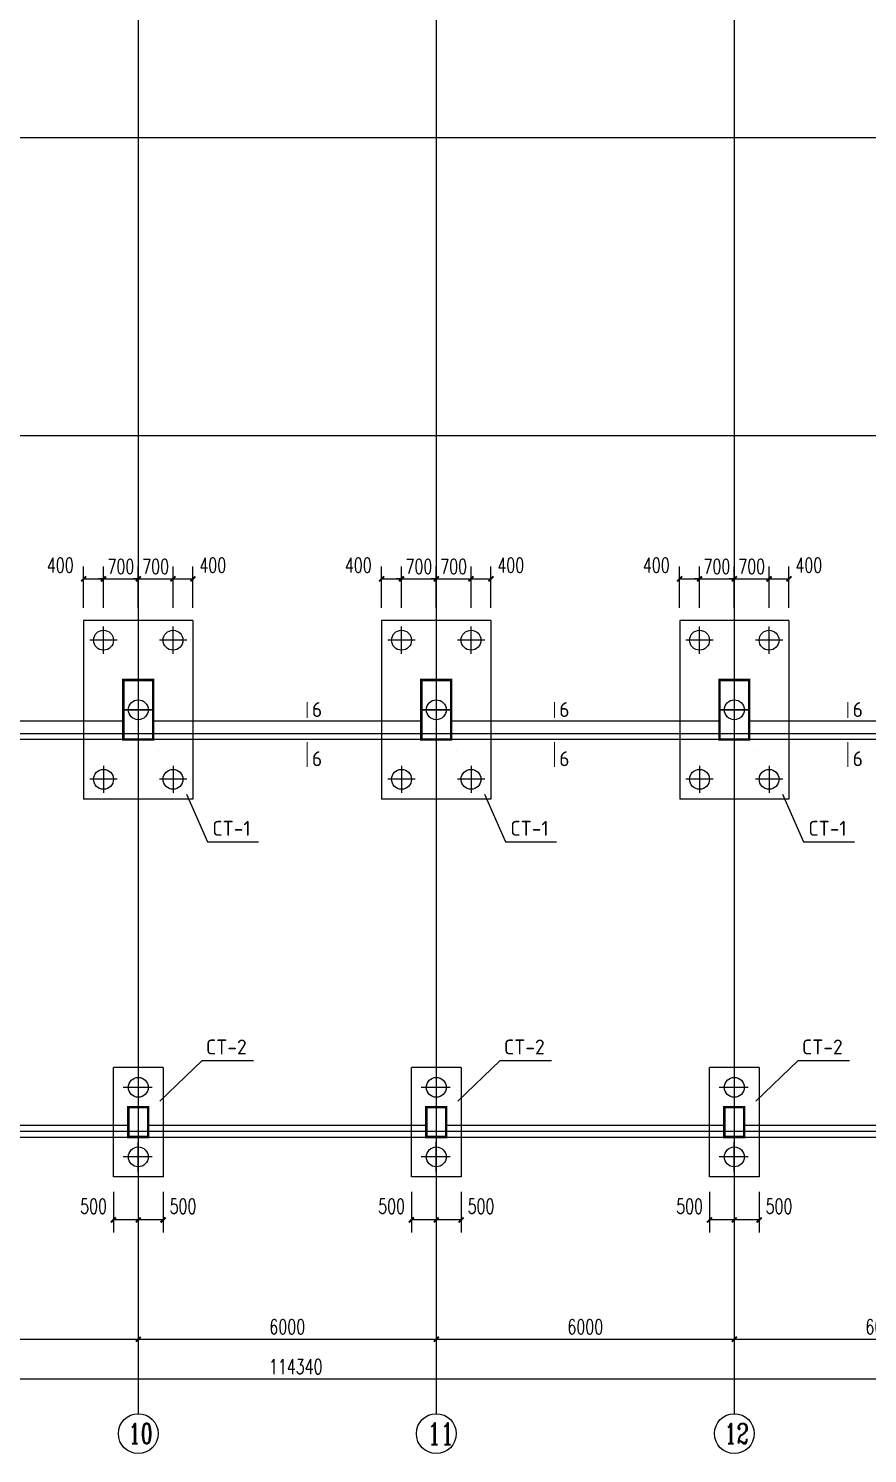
# Model space of a CAD drawing. Extents: x -73672 to 366960, y -527333 to 140666.
# Drawn here: x 243564 to 260456, y -4262 to 24421 of the extents above; entities that cross this region are included whole.
import ezdxf
from ezdxf.enums import TextEntityAlignment as Align

# ---------------------------------------------------------------- set-up
doc = ezdxf.new("R2010")
doc.units = 0
doc.header["$LTSCALE"] = 1000
doc.header["$MEASUREMENT"] = 0
for name, color, linetype in [('AXIS', 3, 'Continuous'), ('AXIS_TEXT', 7, 'Continuous'), ('COLUMN', 9, 'Continuous'), ('E_WINDOW', 4, 'Continuous'), ('NUM', 3, 'Continuous'), ('TEXT', 3, 'Continuous'), ('WALL', 9, 'Continuous'), ('建-尺寸', 3, 'Continuous')]:
    doc.layers.add(name, color=color, linetype=linetype)
doc.styles.add('_TCH_AXIS', font='COMPLEX', dxfattribs={"bigfont": 'GBCBIG'})
doc.styles.add('_TCH_DIM_T3', font='SIMPLEX', dxfattribs={"width": 0.705882, "bigfont": 'GBCBIG'})
doc.styles.add('A-DIM_T3', font='SIMPLEX', dxfattribs={"width": 0.705882, "bigfont": 'GBCBIG'})
doc.styles.add('COMPLEX', font='COMPLEX', dxfattribs={"bigfont": 'Tssdchn.shx'})
doc.styles.add('TSSD_Norm', font='Tssdeng.shx', dxfattribs={"bigfont": 'hztxt.shx'})
doc.dimstyles.new('_TCH_ARCH-100', dxfattribs={"dimtxt": 297.5, "dimasz": 100, "dimexe": 250, "dimexo": 300, "dimgap": 100, "dimtad": 1, "dimdec": 0, "dimzin": 0, "dimdsep": 46, "dimtxsty": '_TCH_DIM_T3', "dimblk": 'ARCHTICK', "dimcen": 0.09, "dimclrt": 7, "dimazin": 2, "dimtfac": 1, "dimtdec": 0, "dimtix": 1, "dimtmove": 2, "dimatfit": 3, "dimfxl": 0, "dimtolj": 1, "dimtzin": 0, "dimarcsym": 0})
doc.dimstyles.new('A-DIM-100', dxfattribs={"dimtxt": 297.5, "dimasz": 100, "dimexe": 250, "dimexo": 300, "dimgap": 100, "dimtad": 1, "dimdec": 0, "dimzin": 0, "dimdsep": 46, "dimtxsty": 'A-DIM_T3', "dimblk": 'ARCHTICK', "dimcen": 0.09, "dimclrt": 7, "dimazin": 2, "dimtfac": 1, "dimtdec": 0, "dimtix": 1, "dimtmove": 2, "dimatfit": 3, "dimfxl": 0, "dimtolj": 1, "dimtzin": 0, "dimarcsym": 0})

# ---------------------------------------------------------------- blocks, each defined once
blk = doc.blocks.new('_reinbk')
blk.add_line((0, 0), (0, 0))
blk = doc.blocks.new('_AXISO')
blk.add_circle((0, 0), 0.5)
at = {"layer": 'AXIS_TEXT', "style": 'COMPLEX'}
blk.add_attdef('A', text='', height=0.56, dxfattribs=at).set_placement((-0.25, -0.28), (0.25, -0.28), align=Align.FIT)
blk = doc.blocks.new('_ArchTick')
at = {"color": 0, "linetype": 'ByBlock', "const_width": 0.4}
blk.add_lwpolyline([(-0.5, -0.5), (0.5, 0.5)], dxfattribs=at)
blk = doc.blocks.new('*D7920')
at = {"layer": 'AXIS', "color": 0, "lineweight": -2}
for p, q in [((191774, 238), (191774, -3012)), ((306114, 238), (306114, -3012)), ((191774, -2762), (306114, -2762))]:
    blk.add_line(p, q, dxfattribs=at)
at = {"layer": 'Defpoints', "color": 0}
for p in [(191774, 538), (306114, 538), (306114, -2762)]:
    blk.add_point(p, dxfattribs=at)
at = {"layer": 'AXIS', "color": 0, "linetype": 'ByBlock', "lineweight": -2, "xscale": 100, "yscale": 100, "zscale": 100, "rotation": 180}
blk.add_blockref('_ArchTick', (191774, -2762), dxfattribs=at)
at = {"layer": 'AXIS', "color": 0, "linetype": 'ByBlock', "lineweight": -2, "xscale": 100, "yscale": 100, "zscale": 100}
blk.add_blockref('_ArchTick', (306114, -2762), dxfattribs=at)
at = {"layer": 'AXIS', "color": 7, "insert": (248944, -2513), "char_height": 297.5, "attachment_point": 5, "style": '_TCH_DIM_T3'}
blk.add_mtext('\\A1;114340', dxfattribs=at)
blk = doc.blocks.new('*D7929')
at = {"layer": 'AXIS', "color": 0, "lineweight": -2}
for p, q in [((239774, 238), (239774, -2212)), ((245774, 238), (245774, -2212)), ((239774, -1962), (245774, -1962))]:
    blk.add_line(p, q, dxfattribs=at)
at = {"layer": 'Defpoints', "color": 0}
for p in [(239774, 538), (245774, 538), (245774, -1962)]:
    blk.add_point(p, dxfattribs=at)
at = {"layer": 'AXIS', "color": 0, "linetype": 'ByBlock', "lineweight": -2, "xscale": 100, "yscale": 100, "zscale": 100, "rotation": 180}
blk.add_blockref('_ArchTick', (239774, -1962), dxfattribs=at)
at = {"layer": 'AXIS', "color": 0, "linetype": 'ByBlock', "lineweight": -2, "xscale": 100, "yscale": 100, "zscale": 100}
blk.add_blockref('_ArchTick', (245774, -1962), dxfattribs=at)
at = {"layer": 'AXIS', "color": 7, "insert": (242774, -1713), "char_height": 297.5, "attachment_point": 5, "style": '_TCH_DIM_T3'}
blk.add_mtext('\\A1;6000', dxfattribs=at)
blk = doc.blocks.new('*D7930')
at = {"layer": 'AXIS', "color": 0, "lineweight": -2}
for p, q in [((245774, 238), (245774, -2212)), ((251774, 238), (251774, -2212)), ((245774, -1962), (251774, -1962))]:
    blk.add_line(p, q, dxfattribs=at)
at = {"layer": 'Defpoints', "color": 0}
for p in [(245774, 538), (251774, 538), (251774, -1962)]:
    blk.add_point(p, dxfattribs=at)
at = {"layer": 'AXIS', "color": 0, "linetype": 'ByBlock', "lineweight": -2, "xscale": 100, "yscale": 100, "zscale": 100, "rotation": 180}
blk.add_blockref('_ArchTick', (245774, -1962), dxfattribs=at)
at = {"layer": 'AXIS', "color": 0, "linetype": 'ByBlock', "lineweight": -2, "xscale": 100, "yscale": 100, "zscale": 100}
blk.add_blockref('_ArchTick', (251774, -1962), dxfattribs=at)
at = {"layer": 'AXIS', "color": 7, "insert": (248774, -1713), "char_height": 297.5, "attachment_point": 5, "style": '_TCH_DIM_T3'}
blk.add_mtext('\\A1;6000', dxfattribs=at)
blk = doc.blocks.new('*D7931')
at = {"layer": 'AXIS', "color": 0, "lineweight": -2}
for p, q in [((251774, 238), (251774, -2212)), ((257774, 238), (257774, -2212)), ((251774, -1962), (257774, -1962))]:
    blk.add_line(p, q, dxfattribs=at)
at = {"layer": 'Defpoints', "color": 0}
for p in [(251774, 538), (257774, 538), (257774, -1962)]:
    blk.add_point(p, dxfattribs=at)
at = {"layer": 'AXIS', "color": 0, "linetype": 'ByBlock', "lineweight": -2, "xscale": 100, "yscale": 100, "zscale": 100, "rotation": 180}
blk.add_blockref('_ArchTick', (251774, -1962), dxfattribs=at)
at = {"layer": 'AXIS', "color": 0, "linetype": 'ByBlock', "lineweight": -2, "xscale": 100, "yscale": 100, "zscale": 100}
blk.add_blockref('_ArchTick', (257774, -1962), dxfattribs=at)
at = {"layer": 'AXIS', "color": 7, "insert": (254774, -1713), "char_height": 297.5, "attachment_point": 5, "style": '_TCH_DIM_T3'}
blk.add_mtext('\\A1;6000', dxfattribs=at)
blk = doc.blocks.new('*D7932')
at = {"layer": 'AXIS', "color": 0, "lineweight": -2}
for p, q in [((257774, 238), (257774, -2212)), ((263774, 238), (263774, -2212)), ((257774, -1962), (263774, -1962))]:
    blk.add_line(p, q, dxfattribs=at)
at = {"layer": 'Defpoints', "color": 0}
for p in [(257774, 538), (263774, 538), (263774, -1962)]:
    blk.add_point(p, dxfattribs=at)
at = {"layer": 'AXIS', "color": 0, "linetype": 'ByBlock', "lineweight": -2, "xscale": 100, "yscale": 100, "zscale": 100, "rotation": 180}
blk.add_blockref('_ArchTick', (257774, -1962), dxfattribs=at)
at = {"layer": 'AXIS', "color": 0, "linetype": 'ByBlock', "lineweight": -2, "xscale": 100, "yscale": 100, "zscale": 100}
blk.add_blockref('_ArchTick', (263774, -1962), dxfattribs=at)
at = {"layer": 'AXIS', "color": 7, "insert": (260774, -1713), "char_height": 297.5, "attachment_point": 5, "style": '_TCH_DIM_T3'}
blk.add_mtext('\\A1;6000', dxfattribs=at)
blk = doc.blocks.new('*D8081')
at = {"layer": 'Defpoints', "color": 0}
for p in [(245074, 13343), (244674, 12457), (245074, 12457)]:
    blk.add_point(p, dxfattribs=at)
at = {"layer": '建-尺寸', "color": 0, "lineweight": -2}
for p, q in [((244674, 12757), (244674, 13593)), ((245074, 12757), (245074, 13593)), ((244674, 13343), (245074, 13343))]:
    blk.add_line(p, q, dxfattribs=at)
at = {"layer": '建-尺寸', "color": 0, "linetype": 'ByBlock', "lineweight": -2, "xscale": 100, "yscale": 100, "zscale": 100, "rotation": 180}
blk.add_blockref('_ArchTick', (244674, 13343), dxfattribs=at)
at = {"layer": '建-尺寸', "color": 0, "linetype": 'ByBlock', "lineweight": -2, "xscale": 100, "yscale": 100, "zscale": 100}
blk.add_blockref('_ArchTick', (245074, 13343), dxfattribs=at)
at = {"layer": '建-尺寸', "color": 7, "insert": (244204, 13618), "char_height": 297.5, "attachment_point": 5, "style": 'A-DIM_T3'}
blk.add_mtext('\\A1;400', dxfattribs=at)
blk = doc.blocks.new('*D8082')
at = {"layer": 'Defpoints', "color": 0}
for p in [(245774, 13343), (245074, 12457), (245774, 12457)]:
    blk.add_point(p, dxfattribs=at)
at = {"layer": '建-尺寸', "color": 0, "lineweight": -2}
for p, q in [((245074, 12757), (245074, 13593)), ((245774, 12757), (245774, 13593)), ((245074, 13343), (244974, 13343)), ((245074, 13343), (245774, 13343)), ((245774, 13343), (245874, 13343))]:
    blk.add_line(p, q, dxfattribs=at)
at = {"layer": '建-尺寸', "color": 0, "linetype": 'ByBlock', "lineweight": -2, "xscale": 100, "yscale": 100, "zscale": 100}
blk.add_blockref('_ArchTick', (245074, 13343), dxfattribs=at)
at = {"layer": '建-尺寸', "color": 0, "linetype": 'ByBlock', "lineweight": -2, "xscale": 100, "yscale": 100, "zscale": 100, "rotation": 180}
blk.add_blockref('_ArchTick', (245774, 13343), dxfattribs=at)
at = {"layer": '建-尺寸', "color": 7, "insert": (245424, 13591), "char_height": 297.5, "attachment_point": 5, "style": 'A-DIM_T3'}
blk.add_mtext('\\A1;700', dxfattribs=at)
blk = doc.blocks.new('*D8083')
at = {"layer": 'Defpoints', "color": 0}
for p in [(246474, 13343), (245774, 12457), (246474, 12457)]:
    blk.add_point(p, dxfattribs=at)
at = {"layer": '建-尺寸', "color": 0, "lineweight": -2}
for p, q in [((245774, 12757), (245774, 13593)), ((246474, 12757), (246474, 13593)), ((245774, 13343), (245674, 13343)), ((245774, 13343), (246474, 13343)), ((246474, 13343), (246574, 13343))]:
    blk.add_line(p, q, dxfattribs=at)
at = {"layer": '建-尺寸', "color": 0, "linetype": 'ByBlock', "lineweight": -2, "xscale": 100, "yscale": 100, "zscale": 100}
blk.add_blockref('_ArchTick', (245774, 13343), dxfattribs=at)
at = {"layer": '建-尺寸', "color": 0, "linetype": 'ByBlock', "lineweight": -2, "xscale": 100, "yscale": 100, "zscale": 100, "rotation": 180}
blk.add_blockref('_ArchTick', (246474, 13343), dxfattribs=at)
at = {"layer": '建-尺寸', "color": 7, "insert": (246124, 13591), "char_height": 297.5, "attachment_point": 5, "style": 'A-DIM_T3'}
blk.add_mtext('\\A1;700', dxfattribs=at)
blk = doc.blocks.new('*D8084')
at = {"layer": 'Defpoints', "color": 0}
for p in [(246874, 13343), (246474, 12457), (246874, 12457)]:
    blk.add_point(p, dxfattribs=at)
at = {"layer": '建-尺寸', "color": 0, "lineweight": -2}
for p, q in [((246474, 12757), (246474, 13593)), ((246874, 12757), (246874, 13593)), ((246474, 13343), (246874, 13343))]:
    blk.add_line(p, q, dxfattribs=at)
at = {"layer": '建-尺寸', "color": 0, "linetype": 'ByBlock', "lineweight": -2, "xscale": 100, "yscale": 100, "zscale": 100, "rotation": 180}
blk.add_blockref('_ArchTick', (246474, 13343), dxfattribs=at)
at = {"layer": '建-尺寸', "color": 0, "linetype": 'ByBlock', "lineweight": -2, "xscale": 100, "yscale": 100, "zscale": 100}
blk.add_blockref('_ArchTick', (246874, 13343), dxfattribs=at)
at = {"layer": '建-尺寸', "color": 7, "insert": (247274, 13618), "char_height": 297.5, "attachment_point": 5, "style": 'A-DIM_T3'}
blk.add_mtext('\\A1;400', dxfattribs=at)
blk = doc.blocks.new('*D8105')
at = {"layer": 'Defpoints', "color": 0}
for p in [(257074, 13343), (256674, 12457), (257074, 12457)]:
    blk.add_point(p, dxfattribs=at)
at = {"layer": '建-尺寸', "color": 0, "lineweight": -2}
for p, q in [((256674, 12757), (256674, 13593)), ((257074, 12757), (257074, 13593)), ((256674, 13343), (257074, 13343))]:
    blk.add_line(p, q, dxfattribs=at)
at = {"layer": '建-尺寸', "color": 0, "linetype": 'ByBlock', "lineweight": -2, "xscale": 100, "yscale": 100, "zscale": 100, "rotation": 180}
blk.add_blockref('_ArchTick', (256674, 13343), dxfattribs=at)
at = {"layer": '建-尺寸', "color": 0, "linetype": 'ByBlock', "lineweight": -2, "xscale": 100, "yscale": 100, "zscale": 100}
blk.add_blockref('_ArchTick', (257074, 13343), dxfattribs=at)
at = {"layer": '建-尺寸', "color": 7, "insert": (256204, 13618), "char_height": 297.5, "attachment_point": 5, "style": 'A-DIM_T3'}
blk.add_mtext('\\A1;400', dxfattribs=at)
blk = doc.blocks.new('*D8106')
at = {"layer": 'Defpoints', "color": 0}
for p in [(257774, 13343), (257074, 12457), (257774, 12457)]:
    blk.add_point(p, dxfattribs=at)
at = {"layer": '建-尺寸', "color": 0, "lineweight": -2}
for p, q in [((257074, 12757), (257074, 13593)), ((257774, 12757), (257774, 13593)), ((257074, 13343), (256974, 13343)), ((257074, 13343), (257774, 13343)), ((257774, 13343), (257874, 13343))]:
    blk.add_line(p, q, dxfattribs=at)
at = {"layer": '建-尺寸', "color": 0, "linetype": 'ByBlock', "lineweight": -2, "xscale": 100, "yscale": 100, "zscale": 100}
blk.add_blockref('_ArchTick', (257074, 13343), dxfattribs=at)
at = {"layer": '建-尺寸', "color": 0, "linetype": 'ByBlock', "lineweight": -2, "xscale": 100, "yscale": 100, "zscale": 100, "rotation": 180}
blk.add_blockref('_ArchTick', (257774, 13343), dxfattribs=at)
at = {"layer": '建-尺寸', "color": 7, "insert": (257424, 13591), "char_height": 297.5, "attachment_point": 5, "style": 'A-DIM_T3'}
blk.add_mtext('\\A1;700', dxfattribs=at)
blk = doc.blocks.new('*D8107')
at = {"layer": 'Defpoints', "color": 0}
for p in [(258474, 13343), (257774, 12457), (258474, 12457)]:
    blk.add_point(p, dxfattribs=at)
at = {"layer": '建-尺寸', "color": 0, "lineweight": -2}
for p, q in [((257774, 12757), (257774, 13593)), ((258474, 12757), (258474, 13593)), ((257774, 13343), (257674, 13343)), ((257774, 13343), (258474, 13343)), ((258474, 13343), (258574, 13343))]:
    blk.add_line(p, q, dxfattribs=at)
at = {"layer": '建-尺寸', "color": 0, "linetype": 'ByBlock', "lineweight": -2, "xscale": 100, "yscale": 100, "zscale": 100}
blk.add_blockref('_ArchTick', (257774, 13343), dxfattribs=at)
at = {"layer": '建-尺寸', "color": 0, "linetype": 'ByBlock', "lineweight": -2, "xscale": 100, "yscale": 100, "zscale": 100, "rotation": 180}
blk.add_blockref('_ArchTick', (258474, 13343), dxfattribs=at)
at = {"layer": '建-尺寸', "color": 7, "insert": (258124, 13591), "char_height": 297.5, "attachment_point": 5, "style": 'A-DIM_T3'}
blk.add_mtext('\\A1;700', dxfattribs=at)
blk = doc.blocks.new('*D8108')
at = {"layer": 'Defpoints', "color": 0}
for p in [(258874, 13343), (258474, 12457), (258874, 12457)]:
    blk.add_point(p, dxfattribs=at)
at = {"layer": '建-尺寸', "color": 0, "lineweight": -2}
for p, q in [((258474, 12757), (258474, 13593)), ((258874, 12757), (258874, 13593)), ((258474, 13343), (258874, 13343))]:
    blk.add_line(p, q, dxfattribs=at)
at = {"layer": '建-尺寸', "color": 0, "linetype": 'ByBlock', "lineweight": -2, "xscale": 100, "yscale": 100, "zscale": 100, "rotation": 180}
blk.add_blockref('_ArchTick', (258474, 13343), dxfattribs=at)
at = {"layer": '建-尺寸', "color": 0, "linetype": 'ByBlock', "lineweight": -2, "xscale": 100, "yscale": 100, "zscale": 100}
blk.add_blockref('_ArchTick', (258874, 13343), dxfattribs=at)
at = {"layer": '建-尺寸', "color": 7, "insert": (259274, 13618), "char_height": 297.5, "attachment_point": 5, "style": 'A-DIM_T3'}
blk.add_mtext('\\A1;400', dxfattribs=at)
blk = doc.blocks.new('*D8109')
at = {"layer": 'Defpoints', "color": 0}
for p in [(251074, 13343), (250674, 12457), (251074, 12457)]:
    blk.add_point(p, dxfattribs=at)
at = {"layer": '建-尺寸', "color": 0, "lineweight": -2}
for p, q in [((250674, 12757), (250674, 13593)), ((251074, 12757), (251074, 13593)), ((250674, 13343), (251074, 13343))]:
    blk.add_line(p, q, dxfattribs=at)
at = {"layer": '建-尺寸', "color": 0, "linetype": 'ByBlock', "lineweight": -2, "xscale": 100, "yscale": 100, "zscale": 100, "rotation": 180}
blk.add_blockref('_ArchTick', (250674, 13343), dxfattribs=at)
at = {"layer": '建-尺寸', "color": 0, "linetype": 'ByBlock', "lineweight": -2, "xscale": 100, "yscale": 100, "zscale": 100}
blk.add_blockref('_ArchTick', (251074, 13343), dxfattribs=at)
at = {"layer": '建-尺寸', "color": 7, "insert": (250204, 13618), "char_height": 297.5, "attachment_point": 5, "style": 'A-DIM_T3'}
blk.add_mtext('\\A1;400', dxfattribs=at)
blk = doc.blocks.new('*D8110')
at = {"layer": 'Defpoints', "color": 0}
for p in [(251774, 13343), (251074, 12457), (251774, 12457)]:
    blk.add_point(p, dxfattribs=at)
at = {"layer": '建-尺寸', "color": 0, "lineweight": -2}
for p, q in [((251074, 12757), (251074, 13593)), ((251774, 12757), (251774, 13593)), ((251074, 13343), (250974, 13343)), ((251074, 13343), (251774, 13343)), ((251774, 13343), (251874, 13343))]:
    blk.add_line(p, q, dxfattribs=at)
at = {"layer": '建-尺寸', "color": 0, "linetype": 'ByBlock', "lineweight": -2, "xscale": 100, "yscale": 100, "zscale": 100}
blk.add_blockref('_ArchTick', (251074, 13343), dxfattribs=at)
at = {"layer": '建-尺寸', "color": 0, "linetype": 'ByBlock', "lineweight": -2, "xscale": 100, "yscale": 100, "zscale": 100, "rotation": 180}
blk.add_blockref('_ArchTick', (251774, 13343), dxfattribs=at)
at = {"layer": '建-尺寸', "color": 7, "insert": (251424, 13591), "char_height": 297.5, "attachment_point": 5, "style": 'A-DIM_T3'}
blk.add_mtext('\\A1;700', dxfattribs=at)
blk = doc.blocks.new('*D8111')
at = {"layer": 'Defpoints', "color": 0}
for p in [(252474, 13343), (251774, 12457), (252474, 12457)]:
    blk.add_point(p, dxfattribs=at)
at = {"layer": '建-尺寸', "color": 0, "lineweight": -2}
for p, q in [((251774, 12757), (251774, 13593)), ((252474, 12757), (252474, 13593)), ((251774, 13343), (251674, 13343)), ((251774, 13343), (252474, 13343)), ((252474, 13343), (252574, 13343))]:
    blk.add_line(p, q, dxfattribs=at)
at = {"layer": '建-尺寸', "color": 0, "linetype": 'ByBlock', "lineweight": -2, "xscale": 100, "yscale": 100, "zscale": 100}
blk.add_blockref('_ArchTick', (251774, 13343), dxfattribs=at)
at = {"layer": '建-尺寸', "color": 0, "linetype": 'ByBlock', "lineweight": -2, "xscale": 100, "yscale": 100, "zscale": 100, "rotation": 180}
blk.add_blockref('_ArchTick', (252474, 13343), dxfattribs=at)
at = {"layer": '建-尺寸', "color": 7, "insert": (252124, 13591), "char_height": 297.5, "attachment_point": 5, "style": 'A-DIM_T3'}
blk.add_mtext('\\A1;700', dxfattribs=at)
blk = doc.blocks.new('*D8112')
at = {"layer": 'Defpoints', "color": 0}
for p in [(252874, 13343), (252474, 12457), (252874, 12457)]:
    blk.add_point(p, dxfattribs=at)
at = {"layer": '建-尺寸', "color": 0, "lineweight": -2}
for p, q in [((252474, 12757), (252474, 13593)), ((252874, 12757), (252874, 13593)), ((252474, 13343), (252874, 13343))]:
    blk.add_line(p, q, dxfattribs=at)
at = {"layer": '建-尺寸', "color": 0, "linetype": 'ByBlock', "lineweight": -2, "xscale": 100, "yscale": 100, "zscale": 100, "rotation": 180}
blk.add_blockref('_ArchTick', (252474, 13343), dxfattribs=at)
at = {"layer": '建-尺寸', "color": 0, "linetype": 'ByBlock', "lineweight": -2, "xscale": 100, "yscale": 100, "zscale": 100}
blk.add_blockref('_ArchTick', (252874, 13343), dxfattribs=at)
at = {"layer": '建-尺寸', "color": 7, "insert": (253274, 13618), "char_height": 297.5, "attachment_point": 5, "style": 'A-DIM_T3'}
blk.add_mtext('\\A1;400', dxfattribs=at)
blk = doc.blocks.new('*D8965')
at = {"layer": 'Defpoints', "color": 0}
for p in [(245774, 1308), (246274, 1308), (245774, 439)]:
    blk.add_point(p, dxfattribs=at)
at = {"layer": '建-尺寸', "color": 0, "lineweight": -2}
for p, q in [((245774, 1008), (245774, 189)), ((246274, 1008), (246274, 189)), ((246274, 439), (245774, 439))]:
    blk.add_line(p, q, dxfattribs=at)
at = {"layer": '建-尺寸', "color": 0, "linetype": 'ByBlock', "lineweight": -2, "xscale": 100, "yscale": 100, "zscale": 100, "rotation": 180}
blk.add_blockref('_ArchTick', (245774, 439), dxfattribs=at)
at = {"layer": '建-尺寸', "color": 0, "linetype": 'ByBlock', "lineweight": -2, "xscale": 100, "yscale": 100, "zscale": 100}
blk.add_blockref('_ArchTick', (246274, 439), dxfattribs=at)
at = {"layer": '建-尺寸', "color": 7, "insert": (246674, 714), "char_height": 297.5, "attachment_point": 5, "style": 'A-DIM_T3'}
blk.add_mtext('\\A1;500', dxfattribs=at)
blk = doc.blocks.new('*D8966')
at = {"layer": 'Defpoints', "color": 0}
for p in [(245274, 1308), (245774, 1308), (245274, 439)]:
    blk.add_point(p, dxfattribs=at)
at = {"layer": '建-尺寸', "color": 0, "lineweight": -2}
for p, q in [((245274, 1008), (245274, 189)), ((245774, 1008), (245774, 189)), ((245774, 439), (245274, 439))]:
    blk.add_line(p, q, dxfattribs=at)
at = {"layer": '建-尺寸', "color": 0, "linetype": 'ByBlock', "lineweight": -2, "xscale": 100, "yscale": 100, "zscale": 100, "rotation": 180}
blk.add_blockref('_ArchTick', (245274, 439), dxfattribs=at)
at = {"layer": '建-尺寸', "color": 0, "linetype": 'ByBlock', "lineweight": -2, "xscale": 100, "yscale": 100, "zscale": 100}
blk.add_blockref('_ArchTick', (245774, 439), dxfattribs=at)
at = {"layer": '建-尺寸', "color": 7, "insert": (244874, 714), "char_height": 297.5, "attachment_point": 5, "style": 'A-DIM_T3'}
blk.add_mtext('\\A1;500', dxfattribs=at)
blk = doc.blocks.new('*D8969')
at = {"layer": 'Defpoints', "color": 0}
for p in [(251774, 1308), (252274, 1308), (251774, 439)]:
    blk.add_point(p, dxfattribs=at)
at = {"layer": '建-尺寸', "color": 0, "lineweight": -2}
for p, q in [((251774, 1008), (251774, 189)), ((252274, 1008), (252274, 189)), ((252274, 439), (251774, 439))]:
    blk.add_line(p, q, dxfattribs=at)
at = {"layer": '建-尺寸', "color": 0, "linetype": 'ByBlock', "lineweight": -2, "xscale": 100, "yscale": 100, "zscale": 100, "rotation": 180}
blk.add_blockref('_ArchTick', (251774, 439), dxfattribs=at)
at = {"layer": '建-尺寸', "color": 0, "linetype": 'ByBlock', "lineweight": -2, "xscale": 100, "yscale": 100, "zscale": 100}
blk.add_blockref('_ArchTick', (252274, 439), dxfattribs=at)
at = {"layer": '建-尺寸', "color": 7, "insert": (252674, 714), "char_height": 297.5, "attachment_point": 5, "style": 'A-DIM_T3'}
blk.add_mtext('\\A1;500', dxfattribs=at)
blk = doc.blocks.new('*D8970')
at = {"layer": 'Defpoints', "color": 0}
for p in [(251274, 1308), (251774, 1308), (251274, 439)]:
    blk.add_point(p, dxfattribs=at)
at = {"layer": '建-尺寸', "color": 0, "lineweight": -2}
for p, q in [((251274, 1008), (251274, 189)), ((251774, 1008), (251774, 189)), ((251774, 439), (251274, 439))]:
    blk.add_line(p, q, dxfattribs=at)
at = {"layer": '建-尺寸', "color": 0, "linetype": 'ByBlock', "lineweight": -2, "xscale": 100, "yscale": 100, "zscale": 100, "rotation": 180}
blk.add_blockref('_ArchTick', (251274, 439), dxfattribs=at)
at = {"layer": '建-尺寸', "color": 0, "linetype": 'ByBlock', "lineweight": -2, "xscale": 100, "yscale": 100, "zscale": 100}
blk.add_blockref('_ArchTick', (251774, 439), dxfattribs=at)
at = {"layer": '建-尺寸', "color": 7, "insert": (250874, 714), "char_height": 297.5, "attachment_point": 5, "style": 'A-DIM_T3'}
blk.add_mtext('\\A1;500', dxfattribs=at)
blk = doc.blocks.new('*D8971')
at = {"layer": 'Defpoints', "color": 0}
for p in [(257774, 1308), (258274, 1308), (257774, 439)]:
    blk.add_point(p, dxfattribs=at)
at = {"layer": '建-尺寸', "color": 0, "lineweight": -2}
for p, q in [((257774, 1008), (257774, 189)), ((258274, 1008), (258274, 189)), ((258274, 439), (257774, 439))]:
    blk.add_line(p, q, dxfattribs=at)
at = {"layer": '建-尺寸', "color": 0, "linetype": 'ByBlock', "lineweight": -2, "xscale": 100, "yscale": 100, "zscale": 100, "rotation": 180}
blk.add_blockref('_ArchTick', (257774, 439), dxfattribs=at)
at = {"layer": '建-尺寸', "color": 0, "linetype": 'ByBlock', "lineweight": -2, "xscale": 100, "yscale": 100, "zscale": 100}
blk.add_blockref('_ArchTick', (258274, 439), dxfattribs=at)
at = {"layer": '建-尺寸', "color": 7, "insert": (258674, 714), "char_height": 297.5, "attachment_point": 5, "style": 'A-DIM_T3'}
blk.add_mtext('\\A1;500', dxfattribs=at)
blk = doc.blocks.new('*D8972')
at = {"layer": 'Defpoints', "color": 0}
for p in [(257274, 1308), (257774, 1308), (257274, 439)]:
    blk.add_point(p, dxfattribs=at)
at = {"layer": '建-尺寸', "color": 0, "lineweight": -2}
for p, q in [((257274, 1008), (257274, 189)), ((257774, 1008), (257774, 189)), ((257774, 439), (257274, 439))]:
    blk.add_line(p, q, dxfattribs=at)
at = {"layer": '建-尺寸', "color": 0, "linetype": 'ByBlock', "lineweight": -2, "xscale": 100, "yscale": 100, "zscale": 100, "rotation": 180}
blk.add_blockref('_ArchTick', (257274, 439), dxfattribs=at)
at = {"layer": '建-尺寸', "color": 0, "linetype": 'ByBlock', "lineweight": -2, "xscale": 100, "yscale": 100, "zscale": 100}
blk.add_blockref('_ArchTick', (257774, 439), dxfattribs=at)
at = {"layer": '建-尺寸', "color": 7, "insert": (256874, 714), "char_height": 297.5, "attachment_point": 5, "style": 'A-DIM_T3'}
blk.add_mtext('\\A1;500', dxfattribs=at)

msp = doc.modelspace()

# ---------------------------------------------------------------- linework, layer by layer
at = {"color": 1}
for p, q in [((245774.25, 60065.53), (245774.25, -593.32)), ((251774.25, 60065.53), (251774.25, -593.32)), ((257774.25, 60065.53), (257774.25, -593.32)), ((189203.6, 22228.34), (308158.19, 22228.34)), ((189203.6, 16228.34), (308158.19, 16228.34)), ((189388.6, 10228.34), (308158.19, 10228.34)), ((189388.6, 2228.34), (308158.19, 2228.34))]:
    msp.add_line(p, q, dxfattribs=at)
at = {"color": 0}
for p, q in [((245474.25, 10708.34), (246074.25, 10708.34)), ((251474.25, 10708.34), (252074.25, 10708.34)), ((257474.25, 10708.34), (258074.25, 10708.34)), ((246746.32, 9007.38), (247165.57, 8051.47)), ((252746.32, 9007.38), (253165.57, 8051.47)), ((258746.32, 9007.38), (259165.57, 8051.47)), ((247165.57, 8051.47), (248196.94, 8051.47)), ((253165.57, 8051.47), (254196.94, 8051.47)), ((259165.57, 8051.47), (260196.94, 8051.47)), ((246274.25, 3508.34), (245274.25, 3508.34)), ((245274.25, 1308.34), (245274.25, 3508.34)), ((246206.23, 2829.07), (247062.28, 3650.19)), ((246274.25, 3508.34), (246274.25, 1308.34)), ((247062.28, 3650.19), (248093.65, 3650.19)), ((252274.25, 3508.34), (251274.25, 3508.34)), ((251274.25, 1308.34), (251274.25, 3508.34)), ((252206.23, 2829.07), (253062.28, 3650.19)), ((252274.25, 3508.34), (252274.25, 1308.34)), ((253062.28, 3650.19), (254093.65, 3650.19)), ((258274.25, 3508.34), (257274.25, 3508.34)), ((257274.25, 1308.34), (257274.25, 3508.34)), ((258206.23, 2829.07), (259062.28, 3650.19)), ((258274.25, 3508.34), (258274.25, 1308.34)), ((259062.28, 3650.19), (260093.65, 3650.19)), ((246274.25, 1308.34), (245274.25, 1308.34)), ((252274.25, 1308.34), (251274.25, 1308.34)), ((258274.25, 1308.34), (257274.25, 1308.34))]:
    msp.add_line(p, q, dxfattribs=at)
at = {"color": 0, "const_width": 50}
for points in [[(245474.25, 11308.34), (245474.25, 10108.34), (246074.25, 10108.34), (246074.25, 11308.34), (245474.25, 11308.34)], [(251474.25, 11308.34), (251474.25, 10108.34), (252074.25, 10108.34), (252074.25, 11308.34), (251474.25, 11308.34)], [(257474.25, 11308.34), (257474.25, 10108.34), (258074.25, 10108.34), (258074.25, 11308.34), (257474.25, 11308.34)], [(245974.25, 2108.34), (245974.25, 2708.34), (245574.25, 2708.34), (245574.25, 2108.34), (245974.25, 2108.34)], [(245574.25, 2108.34), (245974.25, 2108.34), (245974.25, 2708.34), (245574.25, 2708.34), (245574.25, 2108.34)], [(251974.25, 2108.34), (251974.25, 2708.34), (251574.25, 2708.34), (251574.25, 2108.34), (251974.25, 2108.34)], [(251574.25, 2108.34), (251974.25, 2108.34), (251974.25, 2708.34), (251574.25, 2708.34), (251574.25, 2108.34)], [(257974.25, 2108.34), (257974.25, 2708.34), (257574.25, 2708.34), (257574.25, 2108.34), (257974.25, 2108.34)], [(257574.25, 2108.34), (257974.25, 2108.34), (257974.25, 2708.34), (257574.25, 2708.34), (257574.25, 2108.34)]]:
    msp.add_lwpolyline(points, dxfattribs=at)
at = {"const_width": 20}
for points in [[(249175.3, 10864.93), (249175.3, 10545.56)], [(254154.83, 10864.93), (254154.83, 10545.56)], [(260062.24, 10864.93), (260062.24, 10545.56)], [(249175.3, 10059.96), (249175.3, 9555.59)], [(254154.83, 10059.96), (254154.83, 9555.59)], [(260062.24, 10059.96), (260062.24, 9555.59)]]:
    msp.add_lwpolyline(points, dxfattribs=at)
at = {"layer": 'AXIS'}
for p, q in [((244674.36, 12508.18), (244674.36, 8908.5)), ((246874.14, 12508.18), (244674.36, 12508.18)), ((245074.36, 11833.86), (245074.36, 12382.49)), ((246474.14, 11833.86), (246474.14, 12382.49)), ((246874.14, 12508.18), (246874.14, 8908.5)), ((250674.36, 12508.18), (250674.36, 8908.5)), ((252874.14, 12508.18), (250674.36, 12508.18)), ((251074.36, 11833.86), (251074.36, 12382.49)), ((252474.14, 11833.86), (252474.14, 12382.49)), ((252874.14, 12508.18), (252874.14, 8908.5)), ((256674.36, 12508.18), (256674.36, 8908.5)), ((258874.14, 12508.18), (256674.36, 12508.18)), ((257074.36, 11833.86), (257074.36, 12382.49)), ((258474.14, 11833.86), (258474.14, 12382.49)), ((258874.14, 12508.18), (258874.14, 8908.5)), ((245348.68, 12108.18), (244800.04, 12108.18)), ((246748.46, 12108.18), (246199.82, 12108.18)), ((251348.68, 12108.18), (250800.04, 12108.18)), ((252748.46, 12108.18), (252199.82, 12108.18)), ((257348.68, 12108.18), (256800.04, 12108.18)), ((258748.46, 12108.18), (258199.82, 12108.18)), ((245774.25, 10982.66), (245774.25, 10434.02)), ((251774.25, 10982.66), (251774.25, 10434.02)), ((257774.25, 10982.66), (257774.25, 10434.02)), ((246043.07, 10708.34), (245505.43, 10708.34)), ((252043.07, 10708.34), (251505.43, 10708.34)), ((258043.07, 10708.34), (257505.43, 10708.34)), ((245074.36, 9582.82), (245074.36, 9034.18)), ((246474.14, 9582.82), (246474.14, 9034.18)), ((251074.36, 9582.82), (251074.36, 9034.18)), ((252474.14, 9582.82), (252474.14, 9034.18)), ((257074.36, 9582.82), (257074.36, 9034.18)), ((258474.14, 9582.82), (258474.14, 9034.18)), ((245348.68, 9308.5), (244800.04, 9308.5)), ((246748.46, 9308.5), (246199.82, 9308.5)), ((251348.68, 9308.5), (250800.04, 9308.5)), ((252748.46, 9308.5), (252199.82, 9308.5)), ((257348.68, 9308.5), (256800.04, 9308.5)), ((258748.46, 9308.5), (258199.82, 9308.5)), ((246874.14, 8908.5), (244674.36, 8908.5)), ((252874.14, 8908.5), (250674.36, 8908.5)), ((258874.14, 8908.5), (256674.36, 8908.5)), ((245774.25, 538.09), (245774.25, -3461.91)), ((251774.25, 538.09), (251774.25, -3461.91)), ((257774.25, 538.09), (257774.25, -3461.91))]:
    msp.add_line(p, q, dxfattribs=at)
at = {"layer": 'COLUMN'}
for points in [[(245474.25, 10108.34), (246074.25, 10108.34), (246074.25, 11308.34), (245474.25, 11308.34)], [(251474.25, 10108.34), (252074.25, 10108.34), (252074.25, 11308.34), (251474.25, 11308.34)], [(257474.25, 10108.34), (258074.25, 10108.34), (258074.25, 11308.34), (257474.25, 11308.34)]]:
    msp.add_lwpolyline(points, close=True, dxfattribs=at)
for points in [[(245974.25, 2708.34), (245574.25, 2708.34)], [(245574.25, 2708.34), (245574.25, 2108.34)], [(245574.25, 2708.34), (245574.25, 2108.34)], [(245974.25, 2708.34), (245574.25, 2708.34)], [(245974.25, 2108.34), (245974.25, 2708.34)], [(245974.25, 2108.34), (245974.25, 2708.34)], [(251974.25, 2708.34), (251574.25, 2708.34)], [(251574.25, 2708.34), (251574.25, 2108.34)], [(251574.25, 2708.34), (251574.25, 2108.34)], [(251974.25, 2708.34), (251574.25, 2708.34)], [(251974.25, 2108.34), (251974.25, 2708.34)], [(251974.25, 2108.34), (251974.25, 2708.34)], [(257974.25, 2708.34), (257574.25, 2708.34)], [(257574.25, 2708.34), (257574.25, 2108.34)], [(257574.25, 2708.34), (257574.25, 2108.34)], [(257974.25, 2708.34), (257574.25, 2708.34)], [(257974.25, 2108.34), (257974.25, 2708.34)], [(257974.25, 2108.34), (257974.25, 2708.34)], [(245574.25, 2108.34), (245974.25, 2108.34)], [(245574.25, 2108.34), (245974.25, 2108.34)], [(251574.25, 2108.34), (251974.25, 2108.34)], [(251574.25, 2108.34), (251974.25, 2108.34)], [(257574.25, 2108.34), (257974.25, 2108.34)], [(257574.25, 2108.34), (257974.25, 2108.34)]]:
    msp.add_lwpolyline(points, dxfattribs=at)
at = {"layer": 'E_WINDOW'}
for p, q in [((245774.25, 3413.81), (245774.25, 2808.34)), ((251774.25, 3413.81), (251774.25, 2808.34)), ((257774.25, 3413.81), (257774.25, 2808.34)), ((246055.72, 3108.34), (245468.18, 3108.34)), ((252055.72, 3108.34), (251468.18, 3108.34)), ((258055.72, 3108.34), (257468.18, 3108.34)), ((245774.25, 1402.87), (245774.25, 2008.34)), ((251774.25, 1402.87), (251774.25, 2008.34)), ((257774.25, 1402.87), (257774.25, 2008.34)), ((246055.72, 1708.34), (245468.18, 1708.34)), ((252055.72, 1708.34), (251468.18, 1708.34)), ((258055.72, 1708.34), (257468.18, 1708.34))]:
    msp.add_line(p, q, dxfattribs=at)
for centre in [(245074.36, 12108.18), (246474.14, 12108.18), (251074.36, 12108.18), (252474.14, 12108.18), (257074.36, 12108.18), (258474.14, 12108.18), (245774.25, 10708.34), (251774.25, 10708.34), (257774.25, 10708.34), (245074.36, 9308.5), (246474.14, 9308.5), (251074.36, 9308.5), (252474.14, 9308.5), (257074.36, 9308.5), (258474.14, 9308.5), (245774.25, 3108.34), (251774.25, 3108.34), (257774.25, 3108.34), (245774.25, 1708.34), (251774.25, 1708.34), (257774.25, 1708.34)]:
    msp.add_circle(centre, 200, dxfattribs=at)
at = {"layer": 'WALL'}
for p, q in [((245474.25, 10478.34), (240074.25, 10478.34)), ((251474.25, 10478.34), (246074.25, 10478.34)), ((257474.25, 10478.34), (252074.25, 10478.34)), ((263474.25, 10478.34), (258074.25, 10478.34)), ((245474.25, 10108.34), (240074.25, 10108.34)), ((251474.25, 10108.34), (246074.25, 10108.34)), ((257474.25, 10108.34), (252074.25, 10108.34)), ((263474.25, 10108.34), (258074.25, 10108.34)), ((239974.25, 2348.34), (245574.25, 2348.34)), ((245974.25, 2348.34), (251574.25, 2348.34)), ((251974.25, 2348.34), (257574.25, 2348.34)), ((257974.25, 2348.34), (263574.25, 2348.34)), ((239974.25, 2108.34), (245574.25, 2108.34)), ((245974.25, 2108.34), (251574.25, 2108.34)), ((251974.25, 2108.34), (257574.25, 2108.34)), ((257974.25, 2108.34), (263574.25, 2108.34))]:
    msp.add_line(p, q, dxfattribs=at)

# ---------------------------------------------------------------- block references
at = {"layer": 'AXIS'}
ref = msp.add_blockref('_AXISO', (245774.25, -3861.91), dxfattribs=dict(at, xscale=800, yscale=800, zscale=800))
ref.add_attrib('A', '10', (245578.8, -4062.41), dxfattribs={"color": 7, "height": 401.002, "style": '_TCH_AXIS', "width": 0.705882})
ref = msp.add_blockref('_AXISO', (251774.25, -3861.91), dxfattribs=dict(at, xscale=800, yscale=800, zscale=800))
ref.add_attrib('A', '11', (251598.44, -4079.84), dxfattribs={"color": 7, "height": 435.854, "style": '_TCH_AXIS', "width": 0.705882})
ref = msp.add_blockref('_AXISO', (257774.25, -3861.91), dxfattribs=dict(at, xscale=800, yscale=800, zscale=800))
ref.add_attrib('A', '12', (257578.8, -4062.41), dxfattribs={"color": 7, "height": 401.002, "style": '_TCH_AXIS', "width": 0.705882})
at = {"layer": 'TEXT', "xscale": 39.1883183999824, "yscale": 39.18831840000348, "zscale": 39.1883184, "rotation": 210.1413855520777}
for p in [(246190.62, 9892.26), (252190.62, 9892.26), (258190.62, 9892.26)]:
    msp.add_blockref('_reinbk', p, dxfattribs=at)

# ---------------------------------------------------------------- texts
at = {"layer": 'NUM', "style": 'TSSD_Norm'}
for s, p in [('6', (249373.48, 10562.65)), ('6', (254353.02, 10562.65)), ('6', (260260.43, 10562.65)), ('6', (249373.48, 9572.67)), ('6', (254353.02, 9572.67)), ('6', (260260.43, 9572.67)), ('CT-1', (247650.1, 8172.12)), ('CT-1', (253650.1, 8172.12)), ('CT-1', (259650.1, 8172.12)), ('CT-2', (247546.81, 3770.84)), ('CT-2', (253546.81, 3770.84)), ('CT-2', (259546.81, 3770.84))]:
    msp.add_text(s, height=300, dxfattribs=at).set_placement(p, align=Align.CENTER)

# ---------------------------------------------------------------- dimensions: what is measured, and where the dimension line sits
at = {"layer": 'AXIS'}
for p1, p2, distance, picture, middle in [((191774.25, 538.09), (306114.25, 538.09), -3300, '*D7920', (248944.25, -2513.16)), ((239774.25, 538.09), (245774.25, 538.09), -2500, '*D7929', (242774.25, -1713.16)), ((245774.25, 538.09), (251774.25, 538.09), -2500, '*D7930', (248774.25, -1713.16)), ((251774.25, 538.09), (257774.25, 538.09), -2500, '*D7931', (254774.25, -1713.16)), ((257774.25, 538.09), (263774.25, 538.09), -2500, '*D7932', (260774.25, -1713.16))]:
    dim = msp.add_aligned_dim(p1=p1, p2=p2, distance=distance, dimstyle='_TCH_ARCH-100', dxfattribs=at)
    dim.commit()
    dim.dimension.update_dxf_attribs({"geometry": picture, "text_midpoint": middle})
at = {"layer": '建-尺寸', "color": 0}
for base, p1, p2, angle, picture, middle in [((245074.36, 13342.51), (244674.36, 12457), (245074.36, 12457), 0, '*D8081', (244204.36, 13617.51)), ((246874.14, 13342.51), (246474.14, 12457), (246874.14, 12457), 0, '*D8084', (247274.14, 13617.51)), ((251074.36, 13342.51), (250674.36, 12457), (251074.36, 12457), 0, '*D8109', (250204.36, 13617.51)), ((252874.14, 13342.51), (252474.14, 12457), (252874.14, 12457), 0, '*D8112', (253274.14, 13617.51)), ((257074.36, 13342.51), (256674.36, 12457), (257074.36, 12457), 0, '*D8105', (256204.36, 13617.51)), ((258874.14, 13342.51), (258474.14, 12457), (258874.14, 12457), 0, '*D8108', (259274.14, 13617.51)), ((245274.25, 438.58), (245774.25, 1308.34), (245274.25, 1308.34), 180, '*D8966', (244874.25, 713.58)), ((245774.25, 438.58), (246274.25, 1308.34), (245774.25, 1308.34), 180, '*D8965', (246674.25, 713.58)), ((251274.25, 438.58), (251774.25, 1308.34), (251274.25, 1308.34), 180, '*D8970', (250874.25, 713.58)), ((251774.25, 438.58), (252274.25, 1308.34), (251774.25, 1308.34), 180, '*D8969', (252674.25, 713.58)), ((257274.25, 438.58), (257774.25, 1308.34), (257274.25, 1308.34), 180, '*D8972', (256874.25, 713.58)), ((257774.25, 438.58), (258274.25, 1308.34), (257774.25, 1308.34), 180, '*D8971', (258674.25, 713.58))]:
    dim = msp.add_linear_dim(base=base, p1=p1, p2=p2, angle=angle, dimstyle='A-DIM-100', dxfattribs=at)
    dim.commit()
    dim.dimension.update_dxf_attribs({"geometry": picture, "text_midpoint": middle, "dimtype": 161})
for p1, p2, picture, middle in [((245074.36, 12457), (245774.25, 12457), '*D8082', (245424.31, 13591.26)), ((245774.25, 12457), (246474.14, 12457), '*D8083', (246124.2, 13591.26)), ((251074.36, 12457), (251774.25, 12457), '*D8110', (251424.31, 13591.26)), ((251774.25, 12457), (252474.14, 12457), '*D8111', (252124.2, 13591.26)), ((257074.36, 12457), (257774.25, 12457), '*D8106', (257424.31, 13591.26)), ((257774.25, 12457), (258474.14, 12457), '*D8107', (258124.2, 13591.26))]:
    dim = msp.add_aligned_dim(p1=p1, p2=p2, distance=885.51, dimstyle='A-DIM-100', dxfattribs=at)
    dim.commit()
    dim.dimension.update_dxf_attribs({"geometry": picture, "text_midpoint": middle})

doc.saveas('drawing.dxf')
